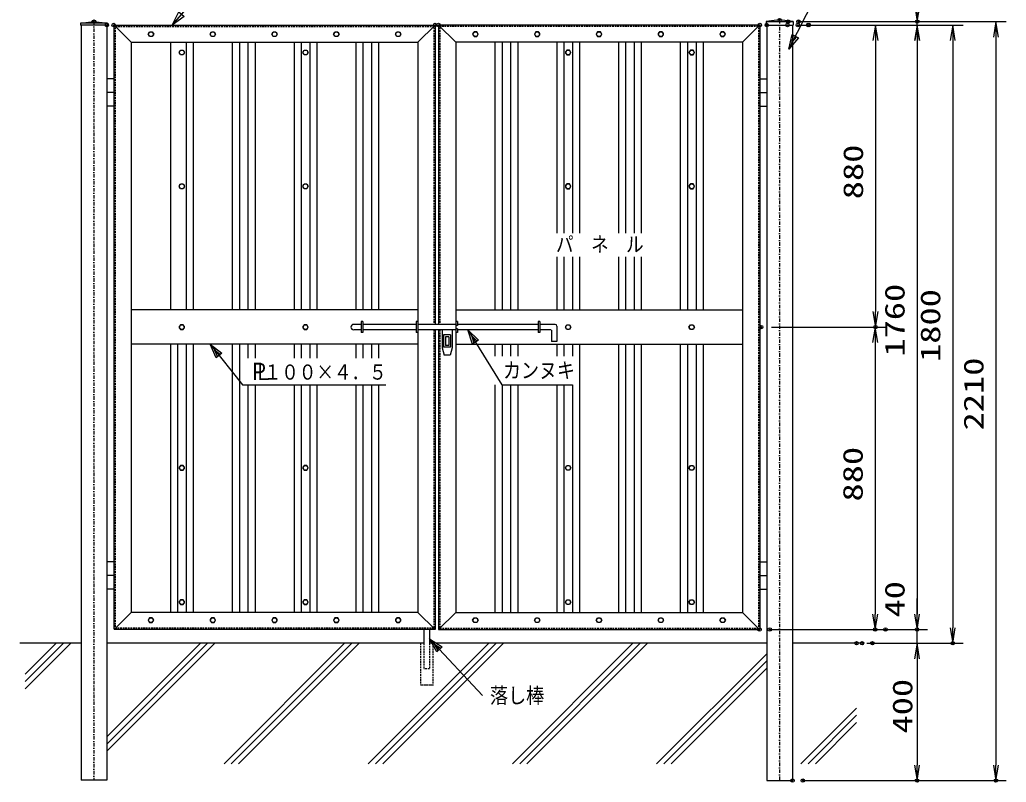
# Model space of a CAD drawing. Units: millimetres, scale not verified. Extents: x -4425 to 4425, y -3150 to 3150.
# Drawn here: x -341 to 2530, y -867 to 1353 of the extents above; entities that cross this region are included whole.
import ezdxf
from ezdxf.enums import TextEntityAlignment as Align

# ---------------------------------------------------------------- set-up
doc = ezdxf.new("R2010")
doc.units = ezdxf.units.MM
doc.header["$LTSCALE"] = 20
doc.header["$PDMODE"] = 32
doc.header["$PDSIZE"] = 10
for name, pattern in [('USER1', [1.01, 0.5, -0.25, 0.01, -0.25]), ('USER2', [0.375, 0.25, -0.125]), ('USER3', [0.26, 0.01, -0.25])]:
    doc.linetypes.add(name, pattern=pattern)
for name, color, linetype, lineweight in [('0-0_1', 7, 'Continuous', 25), ('0-1_2', 7, 'Continuous', 25), ('0-3_0', 1, 'Continuous', 25)]:
    doc.layers.add(name, color=color, linetype=linetype, lineweight=lineweight)
doc.layers.add('0-4_DEFPOINTS', color=7, linetype='Continuous')
doc.styles.add('ＭＳ ゴシック', font='')
doc.styles.get('ＭＳ ゴシック').set_extended_font_data('MS Gothic')

# ---------------------------------------------------------------- blocks, each defined once
blk = doc.blocks.new('DARROWS')
at = {"layer": '0-3_0', "color": 2}
blk.add_line((0, 0), (-19.982, 0), dxfattribs=at)
blk.add_lwpolyline([(-20, -3.333), (0, 0), (-20, 3.333)], dxfattribs=at)

msp = doc.modelspace()

# ---------------------------------------------------------------- linework, layer by layer
at = {"layer": '0-0_1', "color": 4}
for p, q in [((1897.16, 1267.71), (2070.11, 1607.37)), ((963.84, 450.13), (1062.57, 290.05)), ((213.27, 408.17), (307.36, 290.05)), ((307.36, 290.05), (725.17, 290.05)), ((1062.57, 290.05), (1268.07, 290.05)), ((852.04, -449.47), (1005.88, -614.04)), ((-234.53, -462.33), (-324.55, -552.35)), ((-213.33, -462.33), (-324.55, -573.55)), ((-192.14, -462.33), (-324.55, -594.74)), ((185.1, -462.33), (-87.09, -734.51)), ((206.3, -462.33), (-87.09, -755.71)), ((227.49, -462.33), (-87.09, -776.9)), ((604.73, -462.33), (253.9, -813.16)), ((625.92, -462.33), (275.09, -813.16)), ((647.12, -462.33), (296.29, -813.16)), ((1024.35, -462.33), (673.52, -813.16)), ((1045.55, -462.33), (694.72, -813.16)), ((1066.74, -462.33), (715.91, -813.16)), ((1443.98, -462.33), (1093.15, -813.16)), ((1465.18, -462.33), (1114.34, -813.16)), ((1486.37, -462.33), (1135.54, -813.16)), ((1833.23, -492.7), (1512.78, -813.16)), ((1833.23, -513.89), (1533.97, -813.16)), ((1833.23, -535.09), (1555.17, -813.16)), ((2094.61, -650.95), (1932.4, -813.16)), ((2094.61, -672.15), (1953.6, -813.16)), ((2094.61, -693.34), (1974.79, -813.16))]:
    msp.add_line(p, q, dxfattribs=at)
at = {"layer": '0-0_1'}
for p, q in [((1870.7, 1352.6), (1831.74, 1347.6)), ((-163.52, 1342.6), (-163.52, 1337.61)), ((-85.59, 1337.61), (-163.52, 1337.61)), ((-162.02, 1337.61), (-162.02, -861.06)), ((-124.55, 1347.6), (-85.59, 1342.6)), ((-87.09, 1337.61), (-87.09, -861.06)), ((-67.09, 1337.61), (-67.09, -421.36)), ((-66.09, 1337.61), (868.08, 1337.61)), ((-16.13, 1287.65), (-66.09, 1337.61)), ((818.12, 1287.65), (868.08, 1337.61)), ((868.08, 1337.61), (868.08, 466.12)), ((1812.24, 1337.61), (878.07, 1337.61)), ((928.03, 1287.65), (878.07, 1337.61)), ((878.07, 1337.61), (878.07, 466.12)), ((1762.28, 1287.65), (1812.24, 1337.61)), ((1813.24, 1337.61), (1813.24, -421.36)), ((1831.74, 1347.6), (1831.74, 1337.61)), ((1831.74, 1337.61), (1909.67, 1337.61)), ((1833.23, 1337.61), (1833.23, -862.06)), ((1908.17, 1337.61), (1908.17, -862.06)), ((1909.67, 1347.6), (1909.67, 1337.61)), ((-16.13, 1287.65), (-16.13, -371.41)), ((-16.13, 1287.65), (818.12, 1287.65)), ((98.06, 1287.65), (98.06, 508.08)), ((143.76, 1287.65), (143.76, 508.08)), ((164.41, 1287.65), (164.41, 508.08)), ((277.9, 1287.65), (277.9, 508.08)), ((298.55, 1287.65), (298.55, 508.08)), ((323.6, 1287.65), (323.6, 508.08)), ((344.25, 1287.65), (344.25, 508.08)), ((457.74, 1287.65), (457.74, 508.08)), ((478.39, 1287.65), (478.39, 508.08)), ((503.44, 1287.65), (503.44, 508.08)), ((524.09, 1287.65), (524.09, 508.08)), ((637.58, 1287.65), (637.58, 508.08)), ((658.23, 1287.65), (658.23, 508.08)), ((683.28, 1287.65), (683.28, 508.08)), ((703.93, 1287.65), (703.93, 508.08)), ((1762.28, 1287.65), (928.03, 1287.65)), ((1042.22, 1287.65), (1042.22, 508.08)), ((1062.87, 1287.65), (1062.87, 508.08)), ((1087.92, 1287.65), (1087.92, 508.08)), ((1108.57, 1287.65), (1108.57, 508.08)), ((1222.06, 1287.65), (1222.06, 731.27)), ((1242.71, 1287.65), (1242.71, 731.27)), ((1267.76, 1287.65), (1267.76, 731.27)), ((1288.41, 1287.65), (1288.41, 731.27)), ((1401.9, 1287.65), (1401.9, 731.27)), ((1422.55, 1287.65), (1422.55, 731.27)), ((1447.6, 1287.65), (1447.6, 731.27)), ((1468.25, 1287.65), (1468.25, 731.27)), ((1581.74, 1287.65), (1581.74, 508.08)), ((1602.39, 1287.65), (1602.39, 508.08)), ((1627.44, 1287.65), (1627.44, 508.08)), ((1648.09, 1287.65), (1648.09, 508.08)), ((1762.28, 1287.65), (1762.28, -371.41)), ((-67.09, 1181.04), (-87.09, 1181.04)), ((1813.24, 1181.04), (1833.23, 1181.04)), ((-67.09, 1141.08), (-87.09, 1141.08)), ((1813.24, 1141.08), (1833.23, 1141.08)), ((-67.09, 1101.12), (-87.09, 1101.12)), ((1813.24, 1101.12), (1833.23, 1101.12)), ((1222.06, 662.28), (1222.06, 508.08)), ((1242.71, 662.28), (1242.71, 508.08)), ((1267.76, 662.28), (1267.76, 508.08)), ((1288.41, 662.28), (1288.41, 508.08)), ((1401.9, 662.28), (1401.9, 508.08)), ((1422.55, 662.28), (1422.55, 508.08)), ((1447.6, 662.28), (1447.6, 508.08)), ((1468.25, 662.28), (1468.25, 508.08)), ((818.12, 508.08), (-16.14, 508.08)), ((928.03, 508.08), (1762.28, 508.08)), ((653.27, 466.12), (631.29, 466.12)), ((658.27, 474.11), (653.27, 474.11)), ((653.27, 474.11), (653.27, 442.14)), ((658.27, 474.11), (658.27, 442.14)), ((813.13, 466.12), (658.27, 466.12)), ((818.12, 474.11), (813.13, 474.11)), ((813.13, 474.11), (813.13, 442.14)), ((928.03, 466.12), (818.12, 466.12)), ((933.02, 474.11), (928.03, 474.11)), ((933.02, 463.12), (928.03, 463.12)), ((933.02, 474.11), (933.02, 463.12)), ((1167.81, 466.12), (933.02, 466.12)), ((1167.81, 474.11), (1167.81, 442.14)), ((1172.81, 474.11), (1167.81, 474.11)), ((1172.81, 474.11), (1172.81, 442.14)), ((1217.77, 466.12), (1172.81, 466.12)), ((1222.76, 461.12), (1222.76, 416.16)), ((653.27, 450.13), (631.29, 450.13)), ((658.27, 442.14), (653.27, 442.14)), ((813.13, 450.13), (658.27, 450.13)), ((818.12, 442.14), (813.13, 442.14)), ((928.03, 450.13), (818.12, 450.13)), ((868.08, 450.13), (868.08, -422.36)), ((878.07, 450.13), (878.07, -422.36)), ((888.39, 450.22), (888.39, 397.43)), ((893.06, 435.14), (893.06, 399.32)), ((913.04, 435.14), (893.06, 435.14)), ((917.7, 450.22), (917.7, 397.43)), ((933.02, 453.13), (928.03, 453.13)), ((1167.81, 450.13), (933.02, 450.13)), ((1172.81, 442.14), (1167.81, 442.14)), ((1205.78, 450.13), (1172.81, 450.13)), ((1206.78, 449.13), (1206.78, 416.16)), ((818.12, 408.17), (-16.13, 408.17)), ((98.06, 408.17), (98.06, -371.41)), ((118.71, 408.17), (118.71, -371.41)), ((143.76, 408.17), (143.76, -371.41)), ((164.41, 408.17), (164.41, -371.41)), ((277.9, 408.17), (277.9, -371.41)), ((298.55, 408.17), (298.55, -371.41)), ((323.6, 408.17), (323.6, 367.25)), ((344.25, 408.17), (344.25, 367.25)), ((457.74, 408.17), (457.74, 367.25)), ((478.39, 408.17), (478.39, 367.25)), ((503.44, 408.17), (503.44, 367.25)), ((524.09, 408.17), (524.09, 367.25)), ((637.58, 408.17), (637.58, 367.25)), ((658.23, 408.17), (658.23, 367.25)), ((683.28, 408.17), (683.28, 367.25)), ((703.93, 408.17), (703.93, 367.25)), ((898.05, 430.15), (898.05, 404.32)), ((908.04, 430.15), (898.05, 430.15)), ((928.03, 408.17), (1762.28, 408.17)), ((1042.22, 408.17), (1042.22, 373.07)), ((1062.87, 408.17), (1062.87, 373.07)), ((1087.92, 408.17), (1087.92, 373.07)), ((1108.57, 408.17), (1108.57, 373.07)), ((1222.76, 416.16), (1206.78, 416.16)), ((1222.06, 408.17), (1222.06, 373.07)), ((1242.71, 408.17), (1242.71, 373.07)), ((1267.76, 408.17), (1267.76, 373.07)), ((1288.41, 408.17), (1288.41, -371.41)), ((1401.9, 408.17), (1401.9, -371.41)), ((1422.55, 408.17), (1422.55, -371.41)), ((1447.6, 408.17), (1447.6, -371.41)), ((1468.25, 408.17), (1468.25, -371.41)), ((1581.74, 408.17), (1581.74, -371.41)), ((1602.39, 408.17), (1602.39, -371.41)), ((1627.44, 408.17), (1627.44, -371.41)), ((1648.09, 408.17), (1648.09, -371.41)), ((888.39, 397.43), (894.18, 376.7)), ((911.91, 376.7), (894.19, 376.7)), ((917.7, 397.43), (911.91, 376.7)), ((323.6, 290.05), (323.6, -371.41)), ((344.25, 290.05), (344.25, -371.41)), ((457.74, 290.05), (457.74, -371.41)), ((478.39, 290.05), (478.39, -371.41)), ((503.44, 290.05), (503.44, -371.41)), ((524.09, 290.05), (524.09, -371.41)), ((637.58, 290.05), (637.58, -371.41)), ((658.23, 290.05), (658.23, -371.41)), ((683.28, 290.05), (683.28, -371.41)), ((703.93, 290.05), (703.93, -371.41)), ((1042.22, 290.05), (1042.22, -371.41)), ((1062.87, 290.05), (1062.87, -371.41)), ((1087.92, 290.05), (1087.92, -371.41)), ((1108.57, 290.05), (1108.57, -371.41)), ((1222.06, 290.05), (1222.06, -371.41)), ((1242.71, 290.05), (1242.71, -371.41)), ((1267.76, 290.05), (1267.76, -371.41)), ((-67.09, -224.83), (-87.09, -224.83)), ((1813.24, -224.83), (1833.23, -224.83)), ((-67.09, -264.8), (-87.09, -264.8)), ((1813.24, -264.8), (1833.23, -264.8)), ((-67.09, -304.76), (-87.09, -304.76)), ((1813.24, -304.76), (1833.23, -304.76)), ((818.12, -372.41), (868.08, -422.36)), ((928.03, -372.41), (878.07, -422.36)), ((868.08, -422.36), (-66.09, -422.36)), ((835.63, -422.36), (835.63, -462.33)), ((852.04, -422.36), (852.04, -462.33)), ((878.07, -422.36), (1812.24, -422.36)), ((-162.02, -462.33), (-340.55, -462.33)), ((835.63, -462.33), (-87.09, -462.33)), ((1833.23, -462.33), (852.04, -462.33)), ((2110.61, -462.33), (1908.17, -462.33)), ((-87.09, -861.06), (-162.02, -861.06)), ((1833.23, -862.06), (1908.17, -862.06))]:
    msp.add_line(p, q, dxfattribs=at)
at = {"layer": '0-0_1', "color": 4, "linetype": 'USER1'}
for p, q in [((1870.7, 1351.6), (1870.7, -862.06)), ((-124.55, 1347.6), (-124.55, -861.06))]:
    msp.add_line(p, q, dxfattribs=at)
at = {"layer": '0-0_1', "linetype": 'USER2'}
for p, q in [((-63.09, 1337.61), (-63.09, -421.36)), ((-62.09, 1333.61), (864.08, 1333.61)), ((864.08, 1337.61), (864.08, 466.12)), ((882.07, 1337.61), (882.07, 466.12)), ((1808.24, 1333.61), (882.07, 1333.61)), ((1809.24, 1337.61), (1809.24, -421.36)), ((864.08, 450.13), (864.08, -421.36)), ((882.07, 450.13), (882.07, -421.36)), ((864.08, -418.36), (-62.09, -418.36)), ((882.07, -418.36), (1808.24, -418.36)), ((825.64, -462.33), (825.64, -584.28)), ((835.63, -462.33), (835.63, -537.16)), ((852.04, -462.33), (852.04, -537.16)), ((862.03, -462.33), (862.03, -584.28)), ((852.04, -537.16), (835.63, -537.16))]:
    msp.add_line(p, q, dxfattribs=at)
at = {"layer": '0-0_1', "linetype": 'USER3'}
msp.add_line((862.03, -583.28), (825.64, -583.28), dxfattribs=at)
at = {"layer": '0-0_1', "color": 4}
for points in [[(102.79, 1337.61), (233.64, 1487.47), (729.49, 1487.47)], [(1920.88, 1302.73), (1906.68, 1286.41), (1911.53, 1307.49)], [(981.41, 411.66), (974.86, 432.27), (990.33, 417.17)], [(235.31, 372.08), (226.34, 391.76), (243.51, 378.61)], [(876.86, -483.71), (866.36, -464.8), (884.52, -476.54)]]:
    msp.add_lwpolyline(points, dxfattribs=at)
for points in [[(138.29, 1362.32), (102.79, 1337.61), (122.49, 1376.12)], [(1925.55, 1300.35), (1897.16, 1267.71), (1906.86, 1309.87)], [(976.94, 408.91), (963.84, 450.13), (994.8, 419.92)], [(231.21, 368.81), (213.27, 408.17), (247.62, 381.88)], [(873.03, -487.29), (852.04, -449.47), (888.36, -472.96)]]:
    msp.add_lwpolyline(points, close=True, dxfattribs=at)
at = {"layer": '0-0_1'}
for points in [[(1831.74, 1347.6), (1909.67, 1347.6), (1870.7, 1352.6)], [(-85.59, 1342.6), (-163.52, 1342.6), (-124.55, 1347.6)], [(818.12, 1287.65), (818.12, 324.24), (818.12, -371.41)], [(928.03, 1287.65), (928.03, 324.24), (928.03, -371.41)], [(913.04, 435.14), (913.04, 399.32), (893.06, 399.32)], [(933.02, 453.13), (933.02, 442.14), (928.03, 442.14)], [(908.04, 430.15), (908.04, 404.32), (898.05, 404.32)], [(818.12, -372.41), (-16.13, -372.41), (-66.09, -422.36)], [(928.03, -372.41), (1762.28, -372.41), (1812.24, -422.36)]]:
    msp.add_lwpolyline(points, dxfattribs=at)
for centre, radius, start, end in [((631.29, 458.12), 7.99, 90, 270), ((1217.77, 461.12), 5, 0, 90)]:
    msp.add_arc(centre, radius, start, end, dxfattribs=at)
at = {"layer": '0-1_2'}
for points in [[(49.31, 1310.63), (45.31, 1303.71), (37.32, 1303.71), (33.32, 1310.63), (37.32, 1317.55), (45.31, 1317.55)], [(229.15, 1310.63), (225.15, 1303.71), (217.16, 1303.71), (213.16, 1310.63), (217.16, 1317.55), (225.15, 1317.55)], [(408.99, 1310.63), (404.99, 1303.71), (397, 1303.71), (393, 1310.63), (397, 1317.55), (404.99, 1317.55)], [(588.83, 1310.63), (584.83, 1303.71), (576.84, 1303.71), (572.84, 1310.63), (576.84, 1317.55), (584.83, 1317.55)], [(768.67, 1310.63), (764.67, 1303.71), (756.68, 1303.71), (752.68, 1310.63), (756.68, 1317.55), (764.67, 1317.55)], [(977.48, 1310.63), (981.48, 1303.71), (989.47, 1303.71), (993.47, 1310.63), (989.47, 1317.55), (981.48, 1317.55)], [(1157.32, 1310.63), (1161.32, 1303.71), (1169.31, 1303.71), (1173.31, 1310.63), (1169.31, 1317.55), (1161.32, 1317.55)], [(1337.16, 1310.63), (1341.16, 1303.71), (1349.15, 1303.71), (1353.15, 1310.63), (1349.15, 1317.55), (1341.16, 1317.55)], [(1517, 1310.63), (1521, 1303.71), (1528.99, 1303.71), (1532.99, 1310.63), (1528.99, 1317.55), (1521, 1317.55)], [(1696.84, 1310.63), (1700.84, 1303.71), (1708.83, 1303.71), (1712.83, 1310.63), (1708.83, 1317.55), (1700.84, 1317.55)], [(139.23, 1257.68), (135.23, 1250.76), (127.24, 1250.76), (123.24, 1257.68), (127.24, 1264.6), (135.23, 1264.6)], [(498.91, 1257.68), (494.91, 1250.76), (486.92, 1250.76), (482.92, 1257.68), (486.92, 1264.6), (494.91, 1264.6)], [(1247.24, 1257.68), (1251.24, 1250.76), (1259.23, 1250.76), (1263.23, 1257.68), (1259.23, 1264.6), (1251.24, 1264.6)], [(1606.92, 1257.68), (1610.92, 1250.76), (1618.91, 1250.76), (1622.91, 1257.68), (1618.91, 1264.6), (1610.92, 1264.6)], [(139.23, 867.96), (135.23, 861.04), (127.24, 861.04), (123.24, 867.96), (127.24, 874.88), (135.23, 874.88)], [(498.91, 867.96), (494.91, 861.04), (486.92, 861.04), (482.92, 867.96), (486.92, 874.88), (494.91, 874.88)], [(1247.24, 867.96), (1251.24, 861.04), (1259.23, 861.04), (1263.23, 867.96), (1259.23, 874.88), (1251.24, 874.88)], [(1606.92, 867.96), (1610.92, 861.04), (1618.91, 861.04), (1622.91, 867.96), (1618.91, 874.88), (1610.92, 874.88)], [(139.23, 458.12), (135.23, 465.04), (127.24, 465.04), (123.24, 458.12), (127.24, 451.2), (135.23, 451.2)], [(498.91, 458.12), (494.91, 465.04), (486.92, 465.04), (482.92, 458.12), (486.92, 451.2), (494.91, 451.2)], [(1247.24, 458.12), (1251.24, 465.04), (1259.23, 465.04), (1263.23, 458.12), (1259.23, 451.2), (1251.24, 451.2)], [(1606.92, 458.12), (1610.92, 465.04), (1618.91, 465.04), (1622.91, 458.12), (1618.91, 451.2), (1610.92, 451.2)], [(139.23, 48.29), (135.23, 55.21), (127.24, 55.21), (123.24, 48.29), (127.24, 41.37), (135.23, 41.37)], [(498.91, 48.29), (494.91, 55.21), (486.92, 55.21), (482.92, 48.29), (486.92, 41.37), (494.91, 41.37)], [(1247.24, 48.29), (1251.24, 55.21), (1259.23, 55.21), (1263.23, 48.29), (1259.23, 41.37), (1251.24, 41.37)], [(1606.92, 48.29), (1610.92, 55.21), (1618.91, 55.21), (1622.91, 48.29), (1618.91, 41.37), (1610.92, 41.37)], [(139.23, -342.43), (135.23, -335.51), (127.24, -335.51), (123.24, -342.43), (127.24, -349.35), (135.23, -349.35)], [(498.91, -342.43), (494.91, -335.51), (486.92, -335.51), (482.92, -342.43), (486.92, -349.35), (494.91, -349.35)], [(1247.24, -342.43), (1251.24, -335.51), (1259.23, -335.51), (1263.23, -342.43), (1259.23, -349.35), (1251.24, -349.35)], [(1606.92, -342.43), (1610.92, -335.51), (1618.91, -335.51), (1622.91, -342.43), (1618.91, -349.35), (1610.92, -349.35)], [(49.31, -395.39), (45.31, -388.46), (37.32, -388.46), (33.32, -395.39), (37.32, -402.31), (45.31, -402.31)], [(229.15, -395.39), (225.15, -388.46), (217.16, -388.46), (213.16, -395.39), (217.16, -402.31), (225.15, -402.31)], [(408.99, -395.39), (404.99, -388.46), (397, -388.46), (393, -395.39), (397, -402.31), (404.99, -402.31)], [(588.83, -395.39), (584.83, -388.46), (576.84, -388.46), (572.84, -395.39), (576.84, -402.31), (584.83, -402.31)], [(768.67, -395.39), (764.67, -388.46), (756.68, -388.46), (752.68, -395.39), (756.68, -402.31), (764.67, -402.31)], [(977.48, -395.39), (981.48, -388.46), (989.47, -388.46), (993.47, -395.39), (989.47, -402.31), (981.48, -402.31)], [(1157.32, -395.39), (1161.32, -388.46), (1169.31, -388.46), (1173.31, -395.39), (1169.31, -402.31), (1161.32, -402.31)], [(1337.16, -395.39), (1341.16, -388.46), (1349.15, -388.46), (1353.15, -395.39), (1349.15, -402.31), (1341.16, -402.31)], [(1517, -395.39), (1521, -388.46), (1528.99, -388.46), (1532.99, -395.39), (1528.99, -402.31), (1521, -402.31)], [(1696.84, -395.39), (1700.84, -388.46), (1708.83, -388.46), (1712.83, -395.39), (1708.83, -402.31), (1700.84, -402.31)]]:
    msp.add_lwpolyline(points, close=True, dxfattribs=at)
for centre in [(41.31, 1310.63), (221.15, 1310.63), (400.99, 1310.63), (580.83, 1310.63), (760.67, 1310.63), (985.47, 1310.63), (1165.31, 1310.63), (1345.15, 1310.63), (1524.99, 1310.63), (1704.83, 1310.63), (131.23, 1257.68), (490.91, 1257.68), (1255.23, 1257.68), (1614.91, 1257.68), (131.23, 867.96), (490.91, 867.96), (1255.23, 867.96), (1614.91, 867.96), (131.23, 458.12), (490.91, 458.12), (1255.23, 458.12), (1614.91, 458.12), (131.23, 48.29), (490.91, 48.29), (1255.23, 48.29), (1614.91, 48.29), (131.23, -342.43), (490.91, -342.43), (1255.23, -342.43), (1614.91, -342.43), (41.31, -395.39), (221.15, -395.39), (400.99, -395.39), (580.83, -395.39), (760.67, -395.39), (985.47, -395.39), (1165.31, -395.39), (1345.15, -395.39), (1524.99, -395.39), (1704.83, -395.39)]:
    msp.add_circle(centre, 6.92, dxfattribs=at)
at = {"layer": '0-3_0', "color": 7}
msp.add_line((-85.59, 1342.6), (-85.59, 1337.61), dxfattribs=at)
at = {"layer": '0-3_0'}
for p, q in [((1923.67, 1337.61), (2179.81, 1337.61)), ((1925.67, 1347.6), (2301.42, 1347.6)), ((1953.67, 1337.61), (2300.63, 1337.61)), ((1955.67, 1347.6), (2530.27, 1347.6)), ((1983.67, 1337.61), (2404.47, 1337.61)), ((1985.67, 1337.61), (2301.42, 1337.61)), ((1847.23, 458.08), (2179.81, 458.08)), ((1847.23, 458.08), (2178.82, 458.08)), ((1842.24, -422.36), (2178.82, -422.36)), ((1872.24, -422.36), (2300.63, -422.36)), ((2208.82, -422.36), (2300.63, -422.36)), ((2124.61, -462.33), (2404.47, -462.33)), ((2140.61, -462.33), (2300.63, -462.33)), ((2170.61, -462.33), (2300.63, -462.33)), ((1938.17, -862.06), (2300.63, -862.06)), ((1968.17, -862.06), (2530.27, -862.06))]:
    msp.add_line(p, q, dxfattribs=at)
at = {"layer": '0-3_0', "color": 2}
for p, q in [((2271.42, 1337.61), (2271.42, 1347.6)), ((2149.81, 1292.61), (2149.81, 503.08)), ((2270.63, 1292.61), (2270.63, -377.36)), ((2271.42, 1292.61), (2271.42, 1247.61)), ((2374.47, 1292.61), (2374.47, -417.33)), ((2500.27, 1302.6), (2500.27, -817.06)), ((2148.82, 413.08), (2148.82, -377.36)), ((2270.63, -377.36), (2270.63, -332.36)), ((2270.63, -462.33), (2270.63, -422.36)), ((2270.63, -507.33), (2270.63, -552.33)), ((2270.63, -507.33), (2270.63, -817.06))]:
    msp.add_line(p, q, dxfattribs=at)
at = {"layer": '0-3_0', "color": 7, "linetype": 'USER2'}
msp.add_line((862.03, -584.28), (825.64, -584.28), dxfattribs=at)
at = {"layer": '0-4_DEFPOINTS'}
for p in [(-124.55, 1347.6), (1870.7, 1351.6), (1895.67, 1347.6), (1925.67, 1347.6), (2271.42, 1347.6), (-87.09, 1337.61), (-67.09, 1337.61), (868.08, 1337.61), (878.07, 1337.61), (1813.24, 1337.61), (1833.23, 1337.61), (1893.67, 1337.61), (1923.67, 1337.61), (1953.67, 1337.61), (1955.67, 1337.61), (1817.23, 458.08), (2149.81, 458.08), (1812.24, -422.36), (1842.24, -422.36), (2148.82, -422.36), (2178.82, -422.36), (2270.63, -422.36), (2094.61, -462.33), (2110.61, -462.33), (2140.61, -462.33), (2374.47, -462.33), (1908.17, -862.06), (1938.17, -862.06), (2270.63, -862.06), (2500.27, -862.06)]:
    msp.add_point(p, dxfattribs=at)

# ---------------------------------------------------------------- block references
at = {"layer": '0-3_0', "xscale": 2.25, "yscale": 2.25}
for p, rotation in [((2271.42, 1347.6), 270), ((2149.81, 1337.61), 90), ((2270.63, 1337.61), 90), ((2271.42, 1337.61), 90), ((2374.47, 1337.61), 90), ((2500.27, 1347.6), 90), ((2149.81, 458.08), 270), ((2148.82, 458.08), 90), ((2148.82, -422.36), 270), ((2270.63, -422.36), 270), ((2270.63, -422.36), 270), ((2374.47, -462.33), 270), ((2270.63, -462.33), 90), ((2270.63, -462.33), 90), ((2270.63, -862.06), 270), ((2500.27, -862.06), 270)]:
    msp.add_blockref('DARROWS', p, dxfattribs=dict(at, rotation=rotation))

# ---------------------------------------------------------------- texts
at = {"layer": '0-0_1', "color": 4, "style": 'ＭＳ ゴシック', "width": 0.85}
for s, height, p in [('パ\u3000ネ\u3000ル', 44.01, (1219.91, 663.84)), ('Ｐ', 50.44, (326.67, 288.63)), ('Ｌ', 50.44, (338.66, 288.63)), ('１００×４．５', 44.13, (369.24, 291.91)), ('カンヌキ', 45.16, (1065.8, 296.17)), ('落し棒', 45.42, (1027.82, -650.94))]:
    msp.add_text(s, height=height, dxfattribs=at).set_placement(p, align=Align.BOTTOM_LEFT)
at = {"layer": '0-3_0', "color": 3, "style": 'ＭＳ ゴシック', "width": 1.35}
for s, p in [('880', (2130.92, 830.34)), ('1760', (2251.74, 372.12)), ('1800', (2355.57, 356.64)), ('2210', (2481.37, 157.27)), ('880', (2129.93, -49.64)), ('40', (2251.74, -387.35)), ('400', (2274.24, -725.19))]:
    msp.add_text(s, height=57.77, rotation=90, dxfattribs=at).set_placement(p, align=Align.BOTTOM_LEFT)

doc.saveas('drawing.dxf')
